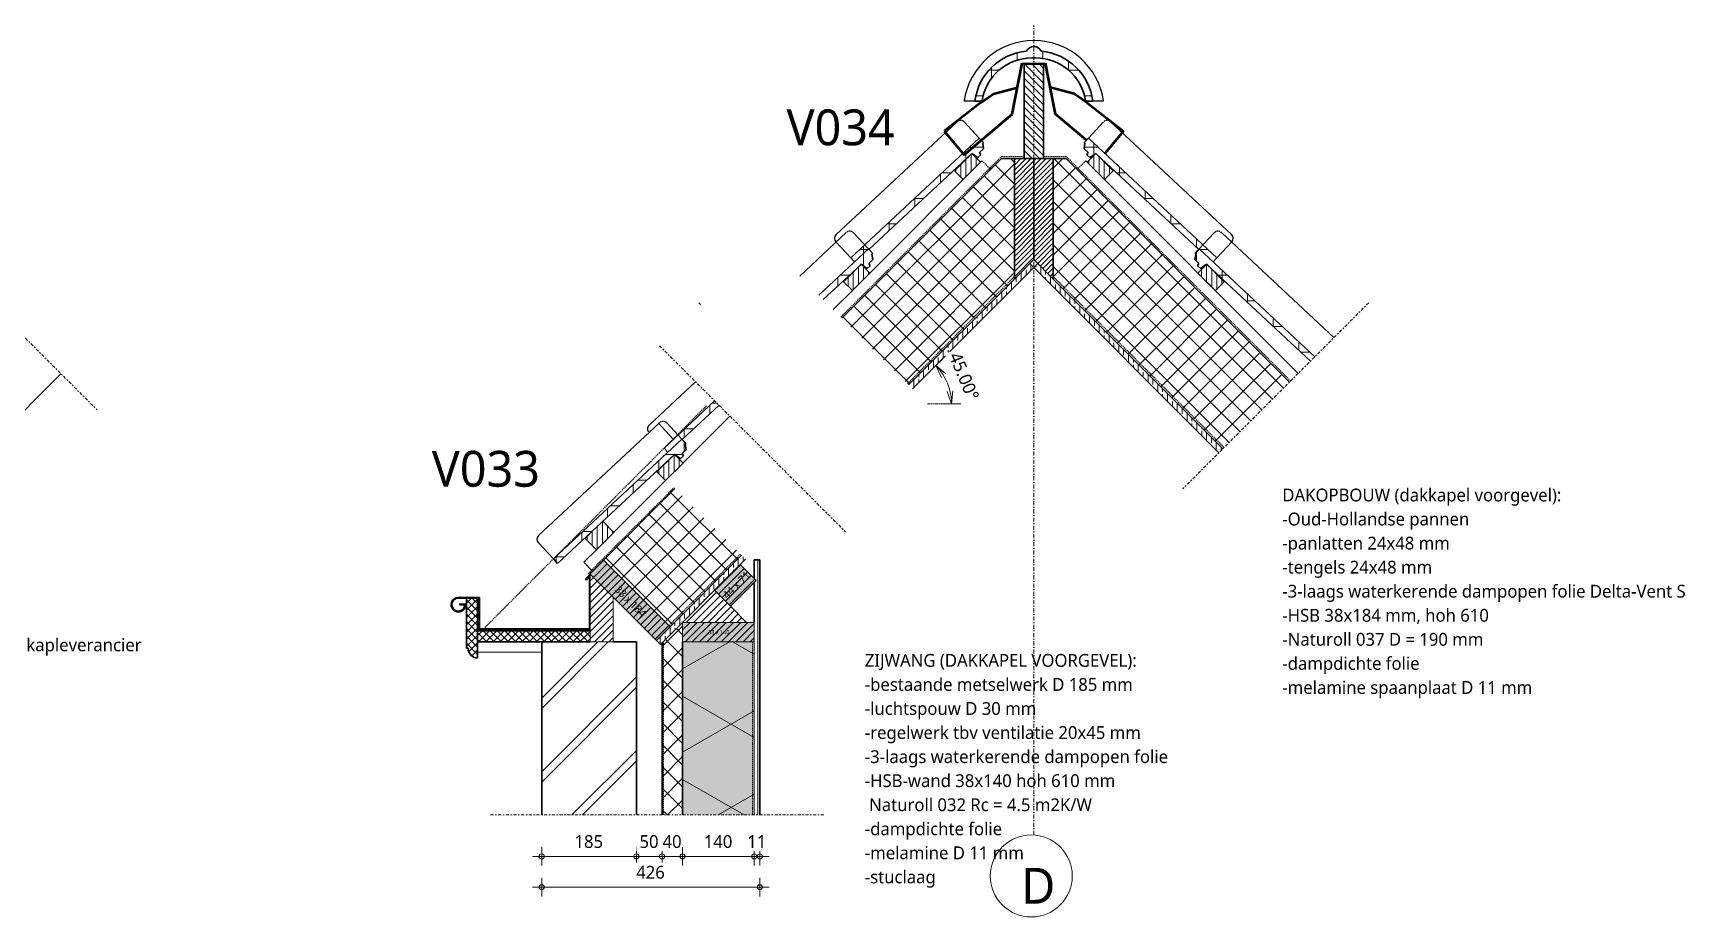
# Model space of a CAD drawing. Header units: millimetres. Extents: x 1789 to 13769, y 2055 to 27197.
# Drawn here: x 4128 to 7354, y 11447 to 13173 of the extents above; entities that cross this region are included whole.
import ezdxf

# ---------------------------------------------------------------- set-up
doc = ezdxf.new("R2010")
doc.units = ezdxf.units.MM
for name, pattern in [('MV_center', [15, 6, -3, 3, -3]), ('MV_hidden', [3.75, 2.5, -1.25]), ('MV_stramien', [16, 8, -4, 0, -4])]:
    doc.linetypes.add(name, pattern=pattern)
for name, color, linetype, lineweight in [('A-ANNO-DIMS', 211, 'Continuous', 13), ('A-ANNO-DIMS-10', 211, 'Continuous', 13), ('A-ANNO-NOTE', 131, 'Continuous', 18), ('A-DETL', 90, 'Continuous', 13), ('A-DETL-GENF', 92, 'Continuous', 18), ('A-DETL-MEDM', 33, 'Continuous', 18), ('G-ANNO-TEXT', 231, 'Continuous', 13)]:
    doc.layers.add(name, color=color, linetype=linetype, lineweight=lineweight)
doc.styles.add('Segoe UI', font='segoeui.ttf', dxfattribs={"height": 8})
doc.styles.add('Segoe UI_1', font='segoeui.ttf', dxfattribs={"height": 15})
doc.styles.add('Segoe UI_2', font='segoeui.ttf', dxfattribs={"height": 25})
doc.styles.add('Segoe UI_3', font='segoeui.ttf', dxfattribs={"height": 70})
doc.styles.add('Segoe UI_B', font='segoeui.ttf', dxfattribs={"height": 25})
doc.dimstyles.new('2_5_mm', dxfattribs={"dimscale": 304.8, "dimtxt": 26.184099, "dimasz": 0.082021, "dimexe": 0.059055, "dimexo": 0.0625, "dimgap": 0.049213, "dimtad": 1, "dimdec": 0, "dimzin": 0, "dimdsep": 46, "dimtxsty": 'Segoe UI_2', "dimblk1": 'OPEN30', "dimblk2": 'OPEN30', "dimsah": 1, "dimcen": 0.09, "dimazin": 0, "dimtfac": 1, "dimtdec": 4, "dimtix": 1, "dimtmove": 0, "dimatfit": 3, "dimfxl": 0.059055, "dimfxlon": 1, "dimtvp": 1, "dimtfill": 1, "dimtolj": 1, "dimtzin": 0, "dimarcsym": 2})
doc.dimstyles.new('2_5_mm_4', dxfattribs={"dimscale": 304.8, "dimtxt": 26.184099, "dimasz": 0.032808, "dimexe": 0.059055, "dimexo": 0.0625, "dimgap": 0.029528, "dimtad": 1, "dimdec": 0, "dimzin": 0, "dimdsep": 46, "dimtxsty": 'Segoe UI_2', "dimblk1": 'DOTBLANK', "dimblk2": 'DOTBLANK', "dimsah": 1, "dimcen": 0.09, "dimdle": 0.059055, "dimazin": 0, "dimtfac": 1, "dimtdec": 4, "dimtix": 1, "dimtmove": 0, "dimatfit": 3, "dimfxl": 0.059055, "dimfxlon": 1, "dimtvp": 1, "dimtfill": 1, "dimtolj": 1, "dimtzin": 0, "dimarcsym": 2})
pattern_1 = [(45, (0, 0), (-21.213203, 21.213203), []), (135, (0, 0), (-21.213203, -21.213203), [])]
pattern_2 = [(0, (0, 0), (0, 50), []), (90, (0, 0), (-50, 3e-15), [])]
pattern_3 = [(90, (0, 0), (-10, 6e-16), [])]
pattern_4 = [(90, (0, 0), (-19.05, 1e-15), []), (90, (9.525, 0), (-19.05, 1e-15), [9.525, -4.762])]
pattern_5 = [(45, (0, 0), (-4.9497475, 4.9497475), [])]
pattern_6 = [(45, (0, 0), (-7.071068, 7.071068), []), (135, (0, 0), (-7.071068, -7.071068), [])]
pattern_7 = [(45, (0, 0), (-7.071068, 7.071068), [])]

# ---------------------------------------------------------------- blocks, each defined once
blk = doc.blocks.new('NLRS_00_DI_maskeer - Type 1-4234667-Details Restauratie 1-10')
at = {"layer": 'A-DETL-GENF', "linetype": 'MV_center'}
blk.add_line((409.1, 0), (413.8, 0), dxfattribs=at)
blk = doc.blocks.new('NLRS_00_DI_maskeer - Type 1-4234686-Details Restauratie 1-10')
at = {"layer": 'A-DETL-GENF', "linetype": 'MV_center'}
blk.add_line((713.2, 0), (-100, 0), dxfattribs=at)
blk = doc.blocks.new('NLRS_00_DI_maskeer - Type 1-4234705-Details Restauratie 1-10')
at = {"layer": 'A-DETL-GENF', "linetype": 'MV_center'}
blk.add_line((413.8, 0), (-100, 0), dxfattribs=at)
blk = doc.blocks.new('00 hout_rechthoekig_sls - SLS 38x184-3186693-Details Restauratie 1-10')
at = {"layer": 'A-DETL-GENF', "lineweight": 13}
blk.add_hatch(color=256, dxfattribs=at).paths.add_polyline_path([(184, -38), (184, 0), (0, 0), (0, -38), (89.6, -38)])
at = {"layer": 'A-DETL-MEDM', "lineweight": 13}
h = blk.add_hatch(dxfattribs=at)
h.set_pattern_fill('FP_101', color=256, style=0, pattern_type=2)
h.set_pattern_definition([(90, (4880.218, -12293.919), (-10, 6e-16), [])])
h.paths.add_polyline_path([(184, -38), (184, 0), (0, 0), (0, -38), (89.6, -38)])
at = {"layer": 'A-DETL-MEDM'}
for p, q in [((0, 0), (184, 0)), ((0, -38), (0, 0)), ((184, 0), (184, -38)), ((184, 0), (184, -38)), ((184, 0), (184, -38)), ((1, -38), (0, -38)), ((1, -38), (0, -38)), ((64.6, -38), (1, -38)), ((64.6, -38), (1, -38)), ((184, -38), (64.6, -38)), ((184, -38), (64.6, -38))]:
    blk.add_line(p, q, dxfattribs=at)
blk = doc.blocks.new('42 isolatie - Type 1-3773791-Details Restauratie 1-10')
at = {"layer": 'A-DETL-GENF'}
blk.add_hatch(color=256, dxfattribs=at).paths.add_polyline_path([(45.3, 0.8), (383.3, 0.8), (383.3, 140.8), (45.3, 140.8)])
at = {"layer": 'A-DETL-GENF', "lineweight": 13}
h = blk.add_hatch(dxfattribs=at)
h.set_pattern_fill('FP_85', color=256, style=0, pattern_type=2)
h.set_pattern_definition([(60, (-857.8, 704), (-121.936, 70.4), []), (120, (-857.8, 704), (-121.936, -70.4), [])])
h.paths.add_polyline_path([(45.3, 0.8), (383.3, 0.8), (383.3, 140.8), (45.3, 140.8)])
at = {"layer": 'A-DETL-GENF'}
for p, q in [((383.3, 140.8), (45.3, 140.8)), ((383.3, 140.8), (45.3, 140.8)), ((45.3, 0.8), (383.3, 0.8)), ((45.3, 0.8), (383.3, 0.8))]:
    blk.add_line(p, q, dxfattribs=at)
blk = doc.blocks.new('NLRS_00_DI_maskeer - Type 1-4234706-Details Restauratie 1-10')
at = {"layer": 'A-DETL-GENF', "linetype": 'MV_center'}
blk.add_line((551, 0), (-100, 0), dxfattribs=at)
blk = doc.blocks.new('00 hout_rechthoekig_sls - Vuren 44x71-V56-Details Restauratie 1-10')
at = {"layer": 'A-DETL-GENF', "lineweight": 13}
blk.add_hatch(color=256, dxfattribs=at).paths.add_polyline_path([(0, -44), (71, -44), (71, 0), (0, 0)])
at = {"layer": 'A-DETL-MEDM', "lineweight": 13}
h = blk.add_hatch(dxfattribs=at)
h.set_pattern_fill('FP_102', color=256, style=0, pattern_type=2)
h.set_pattern_definition([(0, (-12405.548, -4685.218), (0, 10), [])])
h.paths.add_polyline_path([(0, -44), (71, -44), (71, 0), (0, 0)])
at = {"layer": 'A-DETL-MEDM'}
for p, q in [((0, 0), (71, 0)), ((0, -44), (0, 0)), ((71, 0), (71, -44)), ((71, 0), (71, -44)), ((71, 0), (71, -44)), ((71, -44), (0, -44)), ((71, -44), (0, -44))]:
    blk.add_line(p, q, dxfattribs=at)
blk = doc.blocks.new('00 hout_rechthoekig_sls - SLS 38x140-V57-Details Restauratie 1-10')
at = {"layer": 'A-DETL-GENF', "lineweight": 13}
blk.add_hatch(color=256, dxfattribs=at).paths.add_polyline_path([(140, -38), (140, 0), (0, 0), (0, -38)])
at = {"layer": 'A-DETL-MEDM', "lineweight": 13}
h = blk.add_hatch(dxfattribs=at)
h.set_pattern_fill('FP_103', color=256, style=0, pattern_type=2)
h.set_pattern_definition([(45, (-5396.52, -12022.419), (-7.071068, 7.071068), [])])
h.paths.add_polyline_path([(140, -38), (140, 0), (0, 0), (0, -38)])
at = {"layer": 'A-DETL-MEDM'}
for p, q in [((0, 0), (140, 0)), ((0, -38), (0, 0)), ((140, 0), (140, -38)), ((140, 0), (140, -38)), ((140, 0), (140, -38)), ((140, -38), (0, -38)), ((140, -38), (0, -38))]:
    blk.add_line(p, q, dxfattribs=at)
blk = doc.blocks.new('DIMBLOCK322-Details Restauratie 1-10')
at = {"layer": 'A-ANNO-DIMS-10'}
for p, q in [((5891.2, 12523.6), (5878.5, 12510.9)), ((5891.2, 12523.6), (5904, 12536.3)), ((5891.2, 12523.6), (5911, 12507.3)), ((5891.2, 12523.6), (5902.3, 12500.5)), ((5922.1, 12449), (5913.6, 12473.2)), ((5922.1, 12449), (5924.6, 12474.5)), ((5922.1, 12449), (5904.1, 12449)), ((5922.1, 12449), (5922.1, 12449)), ((5922.1, 12449), (5940.1, 12449))]:
    blk.add_line(p, q, dxfattribs=at)
blk.add_arc((5816.6, 12449), 105.5, 0, 45, dxfattribs=at)
blk.add_arc((5816.6, 12449), 105.5, 0, 45, dxfattribs=at)
at = {"layer": 'A-ANNO-DIMS-10', "color": 0, "insert": (5939.5, 12552.5), "char_height": 25, "width": 116.543, "attachment_point": 1, "rotation": 292.5, "line_spacing_factor": 1.142579, "style": 'Segoe UI_2', "bg_fill": 3, "box_fill_scale": 1.25, "bg_fill_color": 9, "bg_fill_true_color": 13158600, "bg_fill_transparency": 0}
blk.add_mtext('45.00°', dxfattribs=at)
blk = doc.blocks.new('_Open30')
at = {"color": 0, "linetype": 'ByBlock', "lineweight": -2}
for p, q in [((-1, 0.27), (0, 0)), ((0, 0), (-1, -0.27)), ((0, 0), (-1, 0))]:
    blk.add_line(p, q, dxfattribs=at)
blk = doc.blocks.new('DIMBLOCK323-Details Restauratie 1-10')
at = {"layer": 'A-ANNO-DIMS-10'}
for p, q in [((5121.5, 11565.5), (5121.5, 11583.5)), ((5306.5, 11565.5), (5306.5, 11583.5)), ((5103.5, 11565.5), (5306.5, 11565.5)), ((5121.5, 11565.5), (5121.5, 11547.5)), ((5306.5, 11565.5), (5306.5, 11547.5))]:
    blk.add_line(p, q, dxfattribs=at)
for centre in [(5121.5, 11565.5), (5306.5, 11565.5)]:
    blk.add_circle(centre, 5, dxfattribs=at)
at = {"layer": 'A-ANNO-DIMS-10', "color": 0, "insert": (5185.5, 11607.1), "char_height": 25, "width": 68.555, "attachment_point": 1, "line_spacing_factor": 1.142579, "style": 'Segoe UI_2', "bg_fill": 3, "box_fill_scale": 1.25, "bg_fill_color": 9, "bg_fill_true_color": 13158600, "bg_fill_transparency": 0}
blk.add_mtext('185', dxfattribs=at)
blk = doc.blocks.new('_DotBlank')
at = {"color": 0, "linetype": 'ByBlock', "lineweight": -2}
blk.add_line((-0.5, 0), (-1, 0), dxfattribs=at)
blk.add_circle((0, 0), 0.5, dxfattribs=at)
blk = doc.blocks.new('DIMBLOCK324-Details Restauratie 1-10')
at = {"layer": 'A-ANNO-DIMS-10'}
for p, q in [((5306.5, 11565.5), (5306.5, 11583.5)), ((5356.5, 11565.5), (5356.5, 11583.5)), ((5306.5, 11565.5), (5356.5, 11565.5)), ((5306.5, 11565.5), (5306.5, 11547.5)), ((5356.5, 11565.5), (5356.5, 11547.5))]:
    blk.add_line(p, q, dxfattribs=at)
for centre in [(5306.5, 11565.5), (5356.5, 11565.5)]:
    blk.add_circle(centre, 5, dxfattribs=at)
at = {"layer": 'A-ANNO-DIMS-10', "color": 0, "insert": (5312.5, 11607.1), "char_height": 25, "width": 45.703, "attachment_point": 1, "line_spacing_factor": 1.142579, "style": 'Segoe UI_2', "bg_fill": 3, "box_fill_scale": 1.25, "bg_fill_color": 9, "bg_fill_true_color": 13158600, "bg_fill_transparency": 0}
blk.add_mtext('50', dxfattribs=at)
blk = doc.blocks.new('DIMBLOCK325-Details Restauratie 1-10')
at = {"layer": 'A-ANNO-DIMS-10'}
for p, q in [((5356.5, 11565.5), (5356.5, 11583.5)), ((5396.5, 11565.5), (5396.5, 11583.5)), ((5356.5, 11565.5), (5396.5, 11565.5)), ((5356.5, 11565.5), (5356.5, 11547.5)), ((5396.5, 11565.5), (5396.5, 11547.5))]:
    blk.add_line(p, q, dxfattribs=at)
for centre in [(5356.5, 11565.5), (5396.5, 11565.5)]:
    blk.add_circle(centre, 5, dxfattribs=at)
at = {"layer": 'A-ANNO-DIMS-10', "color": 0, "insert": (5357.5, 11607.1), "char_height": 25, "width": 45.703, "attachment_point": 1, "line_spacing_factor": 1.142579, "style": 'Segoe UI_2', "bg_fill": 3, "box_fill_scale": 1.25, "bg_fill_color": 9, "bg_fill_true_color": 13158600, "bg_fill_transparency": 0}
blk.add_mtext('40', dxfattribs=at)
blk = doc.blocks.new('DIMBLOCK326-Details Restauratie 1-10')
at = {"layer": 'A-ANNO-DIMS-10'}
for p, q in [((5396.5, 11565.5), (5396.5, 11583.5)), ((5536.5, 11565.5), (5536.5, 11583.5)), ((5396.5, 11565.5), (5536.5, 11565.5)), ((5396.5, 11565.5), (5396.5, 11547.5)), ((5536.5, 11565.5), (5536.5, 11547.5))]:
    blk.add_line(p, q, dxfattribs=at)
for centre in [(5396.5, 11565.5), (5536.5, 11565.5)]:
    blk.add_circle(centre, 5, dxfattribs=at)
at = {"layer": 'A-ANNO-DIMS-10', "color": 0, "insert": (5438, 11607.1), "char_height": 25, "width": 68.555, "attachment_point": 1, "line_spacing_factor": 1.142579, "style": 'Segoe UI_2', "bg_fill": 3, "box_fill_scale": 1.25, "bg_fill_color": 9, "bg_fill_true_color": 13158600, "bg_fill_transparency": 0}
blk.add_mtext('140', dxfattribs=at)
blk = doc.blocks.new('DIMBLOCK327-Details Restauratie 1-10')
at = {"layer": 'A-ANNO-DIMS-10'}
for p, q in [((5536.5, 11565.5), (5536.5, 11583.5)), ((5547.5, 11565.5), (5547.5, 11583.5)), ((5536.5, 11565.5), (5565.5, 11565.5)), ((5536.5, 11565.5), (5536.5, 11547.5)), ((5547.5, 11565.5), (5547.5, 11547.5))]:
    blk.add_line(p, q, dxfattribs=at)
for centre in [(5536.5, 11565.5), (5547.5, 11565.5)]:
    blk.add_circle(centre, 5, dxfattribs=at)
at = {"layer": 'A-ANNO-DIMS-10', "color": 0, "insert": (5523, 11607.1), "char_height": 25, "width": 45.703, "attachment_point": 1, "line_spacing_factor": 1.142579, "style": 'Segoe UI_2', "bg_fill": 3, "box_fill_scale": 1.25, "bg_fill_color": 9, "bg_fill_true_color": 13158600, "bg_fill_transparency": 0}
blk.add_mtext('11', dxfattribs=at)
blk = doc.blocks.new('DIMBLOCK328-Details Restauratie 1-10')
at = {"layer": 'A-ANNO-DIMS-10'}
for p, q in [((5121.5, 11505.5), (5121.5, 11523.5)), ((5547.5, 11505.5), (5547.5, 11523.5)), ((5103.5, 11505.5), (5565.5, 11505.5)), ((5121.5, 11505.5), (5121.5, 11487.5)), ((5547.5, 11505.5), (5547.5, 11487.5))]:
    blk.add_line(p, q, dxfattribs=at)
for centre in [(5121.5, 11505.5), (5547.5, 11505.5)]:
    blk.add_circle(centre, 5, dxfattribs=at)
at = {"layer": 'A-ANNO-DIMS-10', "color": 0, "insert": (5306, 11547.1), "char_height": 25, "width": 68.555, "attachment_point": 1, "line_spacing_factor": 1.142579, "style": 'Segoe UI_2', "bg_fill": 3, "box_fill_scale": 1.25, "bg_fill_color": 9, "bg_fill_true_color": 13158600, "bg_fill_transparency": 0}
blk.add_mtext('426', dxfattribs=at)

msp = doc.modelspace()

# ---------------------------------------------------------------- hatches: boundary and pattern name
at = {"layer": 'A-DETL-GENF', "lineweight": 13}
h = msp.add_hatch(dxfattribs=at)
h.set_pattern_fill('FP_6', color=253, style=0, pattern_type=2)
h.set_pattern_definition(pattern_2)
h.paths.add_polyline_path([(5967.6, 13039.6), (5981.6, 13039.6), (5984, 13051.2), (5987.6, 13062.2), (5992.6, 13072.8), (5998.8, 13082.7), (6006.2, 13091.9), (6014.6, 13100.1), (6023.9, 13107.2), (6034, 13113.2), (6044.7, 13117.9), (6055.9, 13121.4), (6067.4, 13123.4), (6079.1, 13124.1), (6086.1, 13124.1), (6097.8, 13123.4), (6109.3, 13121.3), (6120.5, 13117.9), (6131.2, 13113.2), (6141.3, 13107.2), (6150.6, 13100.1), (6159, 13091.9), (6166.3, 13082.7), (6172.5, 13072.8), (6177.5, 13062.2), (6181.2, 13051.2), (6183.6, 13039.6), (6197.6, 13039.6), (6195.3, 13052.1), (6191.7, 13064.1), (6186.7, 13075.7), (6180.4, 13086.7), (6173, 13096.9), (6164.4, 13106.2), (6154.9, 13114.5), (6144.5, 13121.6), (6133.3, 13127.6), (6121.6, 13132.2), (6109.5, 13135.5), (6096.9, 13137.5), (6094.7, 13140.7), (6091.8, 13143.3), (6088.3, 13145.2), (6084.5, 13146.1), (6080.6, 13146.1), (6076.8, 13145.1), (6073.4, 13143.3), (6070.4, 13140.7), (6068.2, 13137.4), (6055.7, 13135.5), (6043.6, 13132.2), (6031.9, 13127.5), (6020.7, 13121.6), (6010.3, 13114.4), (6000.8, 13106.1), (5992.3, 13096.8), (5984.8, 13086.6), (5978.6, 13075.7), (5973.6, 13064.1), (5969.9, 13052.1)])
h = msp.add_hatch(dxfattribs=at)
h.set_pattern_fill('FP_2', color=250, style=0, pattern_type=2)
h.set_pattern_definition([(135, (0, 0), (-7.071068, -7.071068), [])])
h.paths.add_polyline_path([(6101.6, 12927.7), (6101.6, 13111.7), (6063.6, 13111.7), (6063.6, 12927.7)])
h = msp.add_hatch(dxfattribs=at)
h.set_pattern_fill('FP_6', color=253, style=0, pattern_type=2)
h.set_pattern_definition(pattern_2)
h.paths.add_polyline_path([(5732.5, 12725.9), (5759.7, 12751.2), (5760.6, 12750.3), (5961.7, 12937.7), (5973.3, 12929.5), (5979.2, 12935), (5976.5, 12939.3), (5984.5, 12946.8), (5982.8, 12957.5), (5984.3, 12958.9), (5976.1, 12967.7), (5725.2, 12733.7)])
h = msp.add_hatch(dxfattribs=at)
h.set_pattern_fill('FP_11', color=253, style=0, pattern_type=2)
h.set_pattern_definition(pattern_3)
h.paths.add_polyline_path([(5944.5, 12886.8), (5978.4, 12920.7), (5961.5, 12937.7), (5927.5, 12903.7)])
h = msp.add_hatch(dxfattribs=at)
h.set_pattern_fill('FP_6', color=253, style=0, pattern_type=2)
h.set_pattern_definition(pattern_2)
h.paths.add_polyline_path([(6432.6, 12725.9), (6440, 12733.7), (6189.1, 12967.7), (6180.9, 12958.9), (6182.4, 12957.5), (6180.6, 12946.8), (6188.7, 12939.3), (6186, 12935), (6191.9, 12929.5), (6203.7, 12937.7), (6404.6, 12750.3), (6405.4, 12751.2), (6419.9, 12737.7)])
h = msp.add_hatch(dxfattribs=at)
h.set_pattern_fill('FP_11', color=253, style=0, pattern_type=2)
h.set_pattern_definition(pattern_3)
h.paths.add_polyline_path([(6220.7, 12886.8), (6237.7, 12903.7), (6203.7, 12937.7), (6186.7, 12920.7)])
h = msp.add_hatch(dxfattribs=at)
h.set_pattern_fill('FP_4', color=251, style=0, pattern_type=2)
h.set_pattern_definition(pattern_1)
h.paths.add_polyline_path([(5837.9, 12485.8), (6044.6, 12692.5), (6044.6, 12927.7), (6019.5, 12927.7), (5707.8, 12615.9), (5791.9, 12531.8)])
h = msp.add_hatch(dxfattribs=at)
h.set_pattern_fill('FP_5', color=250, style=0, pattern_type=2)
h.set_pattern_definition(pattern_5)
h.paths.add_polyline_path([(6044.6, 12692.5), (6082.6, 12730.5), (6082.6, 12927.7), (6044.6, 12927.7)])
h = msp.add_hatch(dxfattribs=at)
h.set_pattern_fill('FP_5', color=250, style=0, pattern_type=2)
h.set_pattern_definition(pattern_5)
h.paths.add_polyline_path([(6120.6, 12692.5), (6120.6, 12927.7), (6082.6, 12927.7), (6082.6, 12730.5), (6105.3, 12707.8)])
h = msp.add_hatch(dxfattribs=at)
h.set_pattern_fill('FP_4', color=251, style=0, pattern_type=2)
h.set_pattern_definition(pattern_1)
h.paths.add_polyline_path([(6451.8, 12361.3), (6581.9, 12491.5), (6145.6, 12927.7), (6120.6, 12927.7), (6120.6, 12692.5), (6419.9, 12393.2)])
h = msp.add_hatch(dxfattribs=at)
h.set_pattern_fill('FP_6', color=253, style=0, pattern_type=2)
h.set_pattern_definition(pattern_2)
h.paths.add_polyline_path([(5671.3, 12652.4), (5745.3, 12721.3), (5757, 12713.1), (5762.8, 12718.6), (5760.2, 12722.9), (5768.2, 12730.4), (5766.5, 12741.1), (5767.9, 12742.5), (5759.7, 12751.2), (5662.8, 12660.9), (5668.6, 12655.1)])
h = msp.add_hatch(dxfattribs=at)
h.set_pattern_fill('FP_6', color=253, style=0, pattern_type=2)
h.set_pattern_definition(pattern_2)
h.paths.add_polyline_path([(6622.7, 12532.2), (6631.2, 12540.7), (6405.4, 12751.2), (6397.3, 12742.5), (6398.7, 12741.1), (6397, 12730.4), (6405, 12722.9), (6402.3, 12718.6), (6408.2, 12713.1), (6420, 12721.3), (6500.5, 12646.2)])
h = msp.add_hatch(dxfattribs=at)
h.set_pattern_fill('FP_11', color=253, style=0, pattern_type=2)
h.set_pattern_definition(pattern_3)
h.paths.add_polyline_path([(5728.2, 12670.3), (5762.1, 12704.3), (5745.1, 12721.3), (5711.2, 12687.3)])
h = msp.add_hatch(dxfattribs=at)
h.set_pattern_fill('FP_3', color=250, style=0, pattern_type=2)
h.set_pattern_definition(pattern_4)
h.paths.add_polyline_path([(5845.6, 12478), (6082.6, 12715), (6074.8, 12722.8), (5837.9, 12485.8)])
h = msp.add_hatch(dxfattribs=at)
h.set_pattern_fill('FP_3', color=250, style=0, pattern_type=2)
h.set_pattern_definition(pattern_4)
h.paths.add_polyline_path([(6444, 12353.6), (6451.8, 12361.3), (6090.4, 12722.8), (6082.6, 12715), (6419.9, 12377.6)])
h = msp.add_hatch(dxfattribs=at)
h.set_pattern_fill('FP_11', color=253, style=0, pattern_type=2)
h.set_pattern_definition(pattern_3)
h.paths.add_polyline_path([(6437, 12670.3), (6454, 12687.3), (6420.1, 12721.3), (6403.1, 12704.3)])
h = msp.add_hatch(dxfattribs=at)
h.set_pattern_fill('FP_6', color=253, style=0, pattern_type=2)
h.set_pattern_definition(pattern_2)
h.paths.add_polyline_path([(5368, 12354.9), (5395.2, 12380.2), (5396, 12379.3), (5467.8, 12446.2), (5459.3, 12454.7), (5360.7, 12362.7)])
h = msp.add_hatch(dxfattribs=at)
h.set_pattern_fill('FP_6', color=253, style=0, pattern_type=2)
h.set_pattern_definition(pattern_2)
h.paths.add_polyline_path([(5152.5, 12137.5), (5380.8, 12350.2), (5392.4, 12342.1), (5398.3, 12347.6), (5395.6, 12351.9), (5403.7, 12359.4), (5401.9, 12370.1), (5403.4, 12371.4), (5395.2, 12380.2), (5144.3, 12146.3)])
h = msp.add_hatch(dxfattribs=at)
h.set_pattern_fill('FP_11', color=253, style=0, pattern_type=2)
h.set_pattern_definition(pattern_3)
h.paths.add_polyline_path([(5363.6, 12299.3), (5397.5, 12333.3), (5380.6, 12350.2), (5346.6, 12316.3), (5351.5, 12311.4)])
h = msp.add_hatch(dxfattribs=at)
h.set_pattern_fill('FP_4', color=251, style=0, pattern_type=2)
h.set_pattern_definition(pattern_1)
h.paths.add_polyline_path([(5372.4, 12013.8), (5511.8, 12153.3), (5381.7, 12283.4), (5242.3, 12143.9), (5308.2, 12078)])
h = msp.add_hatch(dxfattribs=at)
h.set_pattern_fill('FP_11', color=253, style=0, pattern_type=2)
h.set_pattern_definition(pattern_3)
h.paths.add_polyline_path([(5228.7, 12163.8), (5262.6, 12197.8), (5240.7, 12219.7), (5224.6, 12204.7), (5206.2, 12186.3)])
h = msp.add_hatch(dxfattribs=at)
h.set_pattern_fill('FP_3', color=250, style=0, pattern_type=2)
h.set_pattern_definition(pattern_4)
h.paths.add_polyline_path([(5353.3, 11979.2), (5519.6, 12145.5), (5511.8, 12153.3), (5345.5, 11987)])
h = msp.add_hatch(dxfattribs=at)
h.set_pattern_fill('FP_3', color=250, style=0, pattern_type=2)
h.set_pattern_definition(pattern_4)
h.paths.add_polyline_path([(5547.5, 11646.4), (5547.5, 12144.4), (5536.5, 12144.4), (5536.5, 12108), (5540.4, 12104.1), (5536.5, 12100.2), (5536.5, 11646.4)])
at = {"layer": 'A-DETL-GENF'}
msp.add_hatch(color=7, dxfattribs=at).paths.add_polyline_path([(4998.3, 12008.3), (5216.1, 12008.3), (5216.1, 12116.4), (5206.9, 12106), (5208.1, 12105), (5214.6, 12112.4), (5214.6, 12009.8), (4999.8, 12009.8), (4999.8, 12071), (4958.4, 12071), (4954.9, 12070.5), (4951.7, 12069), (4948.9, 12066.9), (4946.7, 12064), (4945.3, 12060.8), (4944.8, 12057.3), (4945.1, 12053.7), (4946.3, 12050.4), (4948.4, 12047.5), (4951, 12045.1), (4954.2, 12043.5), (4957.7, 12042.8), (4961.2, 12042.9), (4964.6, 12043.9), (4967.6, 12045.7), (4970.1, 12048.2), (4971.9, 12051.2), (4972.9, 12054.6), (4973, 12058.1), (4962, 12058.4), (4962, 12056.9), (4971.6, 12056.6), (4971.2, 12053.8), (4970.2, 12051.1), (4968.6, 12048.7), (4966.5, 12046.7), (4964, 12045.3), (4961, 12044.4), (4957.8, 12044.3), (4954.7, 12044.9), (4951.9, 12046.4), (4949.5, 12048.5), (4947.7, 12051.1), (4946.6, 12054.1), (4946.3, 12057.2), (4946.7, 12060.3), (4948, 12063.3), (4949.9, 12065.8), (4952.4, 12067.7), (4955.3, 12069), (4958.5, 12069.5), (4998.3, 12069.5)])
at = {"layer": 'A-DETL-GENF', "lineweight": 13}
h = msp.add_hatch(dxfattribs=at)
h.set_pattern_fill('FP_10', color=250, style=0, pattern_type=2)
h.set_pattern_definition(pattern_7)
h.paths.add_polyline_path([(5216.1, 11984.4), (5261.1, 11984.4), (5261.1, 12071.4), (5216.1, 12116.4), (5216.1, 12098.8)])
h = msp.add_hatch(dxfattribs=at)
h.set_pattern_fill('FP_21', color=250, style=0, pattern_type=2)
h.set_pattern_definition(pattern_6)
h.paths.add_polyline_path([(4996.5, 11953.2), (4996.5, 12069.5), (4974.9, 12069.5), (4974.9, 11971.8), (4977.9, 11971.8), (4978.5, 11967), (4980.4, 11962.5), (4983.3, 11958.6), (4987.2, 11955.7), (4991.7, 11953.8)])
h = msp.add_hatch(dxfattribs=at)
h.set_pattern_fill('FP_10', color=250, style=0, pattern_type=2)
h.set_pattern_definition(pattern_7)
h.paths.add_polyline_path([(5459.1, 12022.4), (5521.7, 12022.4), (5459.1, 12085), (5396.5, 12022.4)])
h = msp.add_hatch(dxfattribs=at)
h.set_pattern_fill('FP_21', color=250, style=0, pattern_type=2)
h.set_pattern_definition(pattern_6)
h.paths.add_polyline_path([(5215.4, 11984.4), (5216.1, 11984.4), (5216.1, 12006), (4996.5, 12006), (4996.5, 11984.4), (5072.1, 11984.4)])
h = msp.add_hatch(dxfattribs=at)
h.set_pattern_fill('FP_4', color=251, style=0, pattern_type=2)
h.set_pattern_definition(pattern_1)
h.paths.add_polyline_path([(5396.5, 11646.4), (5396.5, 12022.4), (5356.5, 11982.4), (5356.5, 11646.4), (5372.4, 11646.4)])
h = msp.add_hatch(dxfattribs=at)
h.set_pattern_fill('FP_25', color=57, style=0, pattern_type=2)
h.set_pattern_definition([(45, (0, 0), (-71.84205, 71.84205), []), (45, (20.32, 0), (-71.84205, 71.84205), [])])
h.paths.add_polyline_path([(5278.7, 11646.4), (5306.5, 11646.4), (5306.5, 11984.4), (5121.5, 11984.4), (5121.5, 11646.4)])

# ---------------------------------------------------------------- linework, layer by layer
at = {"layer": 'A-DETL', "linetype": 'MV_stramien', "lineweight": 18}
msp.add_line((6082.6, 11607.2), (6082.6, 13227.2), dxfattribs=at)
at = {"layer": 'A-DETL', "lineweight": 50}
for p, q in [((6040.5, 13014.3), (6059.9, 13114.2)), ((6124.7, 13014.3), (6105.3, 13114.2)), ((6003.5, 13053.9), (6050.6, 13066.5)), ((6161.6, 13053.9), (6114.5, 13066.5)), ((5978.3, 13036.5), (5907.6, 12981.2)), ((5978.3, 13036.5), (6003.5, 13053.9)), ((6186.8, 13036.5), (6161.6, 13053.9)), ((6186.8, 13036.5), (6257.6, 12981.2)), ((5946.2, 12935.2), (6040.5, 13014.3)), ((6185.2, 12963.5), (6124.7, 13014.3)), ((5907.6, 12981.2), (5946.2, 12935.2)), ((6257.6, 12981.2), (6221.2, 12937.8))]:
    msp.add_line(p, q, dxfattribs=at)
at = {"layer": 'A-DETL', "lineweight": 25}
for p, q in [((6059.9, 13114.2), (6104.9, 13114.2)), ((5967.6, 13039.6), (5946.4, 13039.6)), ((6218.8, 13039.6), (6197.6, 13039.6)), ((5696.4, 12779.3), (5932.6, 12999.6)), ((5946.7, 12999.1), (5976.1, 12967.7)), ((6218.4, 12999.1), (6189.1, 12967.7)), ((6468.8, 12779.3), (6232.6, 12999.6)), ((5625.3, 12698.4), (5716.3, 12783.2)), ((5730.4, 12782.7), (5759.7, 12751.3)), ((6434.8, 12782.7), (6405.5, 12751.3)), ((6668.7, 12578.2), (6448.9, 12783.2)), ((5725.2, 12733.7), (5695.9, 12765.2)), ((6440, 12733.7), (6469.3, 12765.2)), ((3307.9, 11632.8), (4182.8, 12507.7)), ((5331.8, 12408.3), (5421.8, 12492.2)), ((5115.5, 12191.9), (5351.7, 12412.1)), ((5378.4, 12380.3), (5349, 12411.8)), ((5365.9, 12411.7), (5395.2, 12380.2)), ((5144.3, 12146.3), (5115, 12177.7))]:
    msp.add_line(p, q, dxfattribs=at)
at = {"layer": 'A-DETL', "lineweight": 35}
for p, q in [((6101.6, 13111.7), (6063.6, 13111.7)), ((6063.6, 13111.7), (6063.6, 12927.7)), ((6079.1, 13124.1), (6086.1, 13124.1)), ((6101.6, 12927.7), (6101.6, 13111.7)), ((5967.6, 13039.6), (5981.6, 13039.6)), ((6183.6, 13039.6), (6197.6, 13039.6)), ((5976.1, 12967.7), (5725.2, 12733.7)), ((5760.6, 12750.3), (5961.5, 12937.6)), ((5961.5, 12937.7), (5927.5, 12903.7)), ((5978.4, 12920.7), (5961.5, 12937.7)), ((5961.6, 12937.7), (5973.3, 12929.5)), ((5984.3, 12958.9), (5976.1, 12967.7)), ((5976.5, 12939.3), (5984.5, 12946.8)), ((5979.2, 12935), (5976.5, 12939.3)), ((5982.8, 12957.5), (5984.3, 12958.9)), ((5984.5, 12946.8), (5982.8, 12957.5)), ((6182.4, 12957.5), (6180.6, 12946.8)), ((6180.6, 12946.8), (6188.7, 12939.3)), ((6189.1, 12967.7), (6180.9, 12958.9)), ((6180.9, 12958.9), (6182.4, 12957.5)), ((6188.7, 12939.3), (6186, 12935)), ((6203.7, 12937.7), (6186.7, 12920.7)), ((6440, 12733.7), (6189.1, 12967.7)), ((6191.9, 12929.5), (6203.6, 12937.7)), ((6203.6, 12937.7), (6203.7, 12937.6)), ((6237.7, 12903.7), (6203.7, 12937.7)), ((6204.5, 12936.9), (6404.6, 12750.3)), ((6019.5, 12927.7), (5707.8, 12615.9)), ((5927.5, 12903.7), (5944.5, 12886.8)), ((5944.5, 12886.8), (5978.4, 12920.7)), ((5973.3, 12929.5), (5979.2, 12935)), ((6044.6, 12927.7), (6019.5, 12927.7)), ((6063.6, 12927.7), (6044.6, 12927.7)), ((6044.6, 12927.7), (6044.6, 12692.5)), ((6063.6, 12927.7), (6101.6, 12927.7)), ((6082.6, 12730.5), (6082.6, 12927.7)), ((6120.6, 12927.7), (6101.6, 12927.7)), ((6145.6, 12927.7), (6120.6, 12927.7)), ((6120.6, 12692.5), (6120.6, 12927.7)), ((6581.9, 12491.5), (6145.6, 12927.7)), ((6186, 12935), (6191.9, 12929.5)), ((6186.7, 12920.7), (6220.7, 12886.8)), ((6220.7, 12886.8), (6237.7, 12903.7)), ((5759.7, 12751.2), (5662.8, 12660.9)), ((5767.9, 12742.5), (5759.7, 12751.2)), ((5766.5, 12741.1), (5767.9, 12742.5)), ((6405.4, 12751.2), (6397.3, 12742.5)), ((6397.3, 12742.5), (6398.7, 12741.1)), ((6631.2, 12540.7), (6405.4, 12751.2)), ((5671.3, 12652.4), (5745.1, 12721.2)), ((5745.1, 12721.3), (5711.2, 12687.3)), ((5725.2, 12733.7), (5732.5, 12725.9)), ((5762.1, 12704.3), (5745.1, 12721.3)), ((5745.2, 12721.3), (5757, 12713.1)), ((5757, 12713.1), (5762.8, 12718.6)), ((5760.2, 12722.9), (5768.2, 12730.4)), ((5762.8, 12718.6), (5760.2, 12722.9)), ((5768.2, 12730.4), (5766.5, 12741.1)), ((5845.6, 12478), (6082.6, 12715)), ((6044.6, 12692.5), (6082.6, 12730.5)), ((6082.6, 12715), (6074.8, 12722.8)), ((6082.6, 12730.5), (6120.6, 12692.5)), ((6090.4, 12722.8), (6082.6, 12715)), ((6082.6, 12715), (6444, 12353.6)), ((6398.7, 12741.1), (6397, 12730.4)), ((6397, 12730.4), (6405, 12722.9)), ((6405, 12722.9), (6402.3, 12718.6)), ((6402.3, 12718.6), (6408.2, 12713.1)), ((6420.1, 12721.3), (6403.1, 12704.3)), ((6408.2, 12713.1), (6419.9, 12721.3)), ((6419.9, 12721.3), (6420.1, 12721.2)), ((6454, 12687.3), (6420.1, 12721.3)), ((6420.8, 12720.5), (6622.7, 12532.2)), ((6432.6, 12725.9), (6440, 12733.7)), ((5711.2, 12687.3), (5728.2, 12670.3)), ((5728.2, 12670.3), (5762.1, 12704.3)), ((5837.9, 12485.8), (6044.6, 12692.5)), ((6044.6, 12692.5), (5837.9, 12485.8)), ((6451.8, 12361.3), (6120.6, 12692.5)), ((6120.6, 12692.5), (6451.8, 12361.3)), ((6403.1, 12704.3), (6437, 12670.3)), ((6437, 12670.3), (6454, 12687.3)), ((5459.3, 12454.7), (5360.7, 12362.7)), ((5396, 12379.3), (5467.8, 12446.2)), ((5395.2, 12380.2), (5144.3, 12146.3)), ((5360.7, 12362.7), (5368, 12354.9)), ((5403.4, 12371.4), (5395.2, 12380.2)), ((5395.6, 12351.9), (5403.7, 12359.4)), ((5401.9, 12370.1), (5403.4, 12371.4)), ((5403.7, 12359.4), (5401.9, 12370.1)), ((5152.5, 12137.5), (5380.6, 12350.2)), ((5380.6, 12350.2), (5346.6, 12316.3)), ((5363.6, 12299.3), (5397.5, 12333.3)), ((5397.5, 12333.3), (5380.6, 12350.2)), ((5380.7, 12350.3), (5392.4, 12342.1)), ((5392.4, 12342.1), (5398.3, 12347.6)), ((5398.3, 12347.6), (5395.6, 12351.9)), ((5346.6, 12316.3), (5363.6, 12299.3)), ((5381.7, 12283.4), (5242.3, 12143.9)), ((5224.6, 12204.7), (5206.2, 12186.3)), ((5228.7, 12163.8), (5262.6, 12197.8)), ((5262.6, 12197.8), (5240.7, 12219.7)), ((5206.2, 12186.3), (5228.7, 12163.8)), ((5144.3, 12146.3), (5152.5, 12137.5)), ((5372.4, 12013.8), (5511.8, 12153.3)), ((5511.8, 12153.3), (5372.4, 12013.8)), ((5509.3, 12135.2), (5519.6, 12145.5)), ((5547.5, 12144.4), (5536.5, 12144.4)), ((5536.5, 12144.4), (5536.5, 12108)), ((5547.5, 11646.4), (5547.5, 12144.4)), ((5216.1, 12116.4), (5206.9, 12106)), ((5206.9, 12106), (5208.1, 12105)), ((5208.1, 12105), (5214.6, 12112.4)), ((5214.6, 12112.4), (5214.6, 12009.8)), ((5536.5, 12100.2), (5536.5, 12022.4)), ((4999.8, 12071), (4958.4, 12071)), ((4958.5, 12069.5), (4998.3, 12069.5)), ((4974.9, 12069.5), (4974.9, 11971.8)), ((4996.5, 11953.2), (4996.5, 12069.5)), ((4998.3, 12069.5), (4998.3, 12008.3)), ((4999.8, 12009.8), (4999.8, 12071)), ((4973, 12058.1), (4962, 12058.4)), ((4962, 12058.4), (4962, 12056.9)), ((4962, 12056.9), (4971.6, 12056.6)), ((5216.1, 12006), (4996.5, 12006)), ((4998.3, 12008.3), (5216.1, 12008.3)), ((5214.6, 12009.8), (4999.8, 12009.8)), ((5353.3, 11979.2), (5396.5, 12022.4)), ((4974.9, 11971.8), (4977.9, 11971.8)), ((4996.5, 11984.4), (5216.1, 11984.4)), ((5121.5, 11984.4), (5121.5, 11646.4)), ((5306.5, 11984.4), (5261.1, 11984.4)), ((5306.5, 11646.4), (5306.5, 11984.4)), ((5345.5, 11987), (5353.3, 11979.2)), ((5356.5, 11982.4), (5356.5, 11646.4)), ((5396.5, 11646.4), (5396.5, 11984.4))]:
    msp.add_line(p, q, dxfattribs=at)
at = {"layer": 'A-DETL', "linetype": 'MV_hidden', "lineweight": 18}
for p, q in [((5705.6, 12618.1), (6019.6, 12932)), ((5981.3, 12923.5), (5998.3, 12906.5)), ((6019.6, 12932), (6063.6, 12932)), ((6101.6, 12932), (6145.6, 12932)), ((6584, 12493.6), (6145.6, 12932)), ((6183.9, 12923.5), (6166.9, 12906.5)), ((5835.6, 12488.1), (6044.6, 12697.2)), ((6454.1, 12363.7), (6120.6, 12697.2)), ((5361.9, 12363.8), (5443.4, 12445.4)), ((5874.7, 12449), (5926.6, 12449)), ((5010.6, 12012.5), (5360.7, 12362.7)), ((5212.2, 12117.4), (5379.9, 12285.1)), ((5370.1, 12016.1), (5509.5, 12155.5)), ((5359.5, 11985.4), (5359.5, 11646.4)), ((5533.5, 11984.4), (5533.5, 11646.4))]:
    msp.add_line(p, q, dxfattribs=at)
at = {"layer": 'A-DETL', "lineweight": 18}
for p, q in [((5762.1, 12704.3), (5981.3, 12923.5)), ((6598.9, 12508.4), (6183.9, 12923.5)), ((5690.8, 12632.9), (5728.2, 12670.3)), ((5397.4, 12333.4), (5489, 12425)), ((5262.2, 12198.2), (5363.5, 12299.4)), ((5203.7, 12139.6), (5228.3, 12164.2)), ((5203.7, 12139.6), (5220.8, 12122.5)), ((5261.1, 12071.4), (5216.1, 12116.4)), ((5216.1, 12116.4), (5216.1, 11984.4)), ((5261.1, 11984.4), (5261.1, 12071.4)), ((5459.1, 12085), (5396.5, 12022.4)), ((5521.7, 12022.4), (5490.2, 12053.9)), ((5396.5, 12022.4), (5356.5, 11982.4)), ((4996.5, 11984.4), (4996.5, 11964.4)), ((5216.1, 11984.4), (5261.1, 11984.4)), ((4996.5, 11964.4), (5121.5, 11964.4))]:
    msp.add_line(p, q, dxfattribs=at)
msp.add_circle((6077.6, 11527.4), 80, dxfattribs=at)
at = {"layer": 'A-DETL', "lineweight": 25}
for centre, radius, start, end in [((6082.6, 13020.7), 137.5, 7.9134, 172.0927), ((5703.2, 12772), 10, 133, 223), ((6462, 12772), 10, 317, 47), ((5338, 12400.4), 10, 128, 218), ((5122.3, 12184.6), 10, 133, 223)]:
    msp.add_arc(centre, radius, start, end, dxfattribs=at)
at = {"layer": 'A-DETL', "lineweight": 35}
for centre, radius, start, end in [((6079.1, 13025.6), 112.4, 95.5638, 172.851), ((6082.6, 13130.1), 16.1, 27.2148, 152.9899), ((6086.1, 13025.6), 112.4, 7.1739, 84.452), ((6079.1, 13025.6), 98.6, 90.0042, 171.8294), ((6086.1, 13025.6), 98.5, 8.1882, 90), ((4958.9, 12056.9), 14.2, 92.0316, 293.7308), ((4958.9, 12056.9), 12.7, 92.1486, 293.709), ((4958.8, 12057), 12.8, 294.1204, 358.5216), ((4958.8, 12057), 14.3, 294.0988, 4.5393), ((4996.5, 11971.8), 18.7, 180, 270)]:
    msp.add_arc(centre, radius, start, end, dxfattribs=at)
at = {"layer": 'A-DETL', "linetype": 'MV_hidden', "lineweight": 25}
for centre, start, end in [((5939.4, 12992.3), 43, 133), ((6225.7, 12992.3), 47, 137), ((5723.1, 12775.9), 43, 133), ((6442.1, 12775.9), 47, 137), ((5358.6, 12404.8), 43, 133)]:
    msp.add_arc(centre, 10, start, end, dxfattribs=at)

# ---------------------------------------------------------------- block references
at = {"layer": 'A-DETL-GENF', "linetype": 'MV_center'}
for name, p, rotation in [('NLRS_00_DI_maskeer - Type 1-4234686-Details Restauratie 1-10', (4182.8, 12507.7), 134.9999999999989), ('NLRS_00_DI_maskeer - Type 1-4234667-Details Restauratie 1-10', (5721.2, 12353.6), 134.9999999999771), ('NLRS_00_DI_maskeer - Type 1-4234705-Details Restauratie 1-10', (6444, 12353.6), 45.00000000002287), ('NLRS_00_DI_maskeer - Type 1-4234705-Details Restauratie 1-10', (5644.1, 12269.9), 134.9999999999774)]:
    msp.add_blockref(name, p, dxfattribs=dict(at, rotation=rotation))
at = {"layer": 'A-DETL-GENF', "rotation": 89.9999999999992}
msp.add_blockref('42 isolatie - Type 1-3773791-Details Restauratie 1-10', (5537.3, 11601.1), dxfattribs=at)
at = {"layer": 'A-DETL-GENF', "linetype": 'MV_center'}
msp.add_blockref('NLRS_00_DI_maskeer - Type 1-4234706-Details Restauratie 1-10', (5121.5, 11646.4), dxfattribs=at)
at = {"layer": 'A-DETL-MEDM', "lineweight": 13}
for name, p, rotation in [('00 hout_rechthoekig_sls - SLS 38x184-3186693-Details Restauratie 1-10', (5242.3, 12143.9), 314.9999999999999), ('00 hout_rechthoekig_sls - Vuren 44x71-V56-Details Restauratie 1-10', (5459.1, 12085), 45.00000000000002)]:
    msp.add_blockref(name, p, dxfattribs=dict(at, rotation=rotation))
msp.add_blockref('00 hout_rechthoekig_sls - SLS 38x140-V57-Details Restauratie 1-10', (5396.5, 12022.4), dxfattribs=at)

# ---------------------------------------------------------------- texts
at = {"layer": 'A-ANNO-NOTE', "lineweight": 13, "char_height": 15, "attachment_point": 1, "style": 'Segoe UI_1'}
for s, insert, width, rotation in [('44 x 71', (5473.3, 12077.8), 80.97, 45), ('38 x 184', (5273.2, 12095.9), 94.599, 315)]:
    msp.add_mtext(s, dxfattribs=dict(at, insert=insert, width=width, rotation=rotation))
at = {"layer": 'A-ANNO-NOTE', "lineweight": 13, "insert": (5446.6, 12007.2), "char_height": 8, "width": 55.316, "attachment_point": 1, "style": 'Segoe UI'}
msp.add_mtext('38 x 140', dxfattribs=at)
at = {"layer": 'G-ANNO-TEXT', "color": 7, "attachment_point": 1}
for s, insert, char_height, width, style in [('V034', (5599.7, 13023.6), 70, 272.574, 'Segoe UI_3'), ('V033', (4906.9, 12357.2), 70, 272.574, 'Segoe UI_3'), ('DAKOPBOUW (dakkapel voorgevel):', (6567.8, 12283.5), 25, 728.734, 'Segoe UI_B'), ('-Oud-Hollandse pannen', (6567.8, 12236.6), 25, 454.557, 'Segoe UI_2'), ('-panlatten 24x48 mm', (6567.8, 12189.6), 25, 404.852, 'Segoe UI_2'), ('-tengels 24x48 mm', (6567.8, 12142.7), 25, 363.164, 'Segoe UI_2'), ('-3-laags waterkerende dampopen folie Delta-Vent S', (6567.8, 12095.7), 25, 979.662, 'Segoe UI_2'), ('-HSB 38x184 mm, hoh 610', (6567.8, 12048.7), 25, 502.658, 'Segoe UI_2'), ('-Naturoll 037 D = 190 mm ', (6567.8, 12001.8), 25, 513.08, 'Segoe UI_2'), ('kilkeper volgens opgaaf kapleverancier', (3741.8, 11990.9), 25, 727.932, 'Segoe UI_2'), ('ZIJWANG (DAKKAPEL VOORGEVEL):', (5752.5, 11960.7), 25, 723.122, 'Segoe UI_B'), ('-dampdichte folie', (6567.8, 11954.8), 25, 334.304, 'Segoe UI_2'), ('-bestaande metselwerk D 185 mm', (5752.5, 11913.7), 25, 644.557, 'Segoe UI_2'), ('-melamine spaanplaat D 11 mm', (6567.8, 11907.8), 25, 602.869, 'Segoe UI_2'), ('-luchtspouw D 30 mm', (5752.5, 11866.8), 25, 416.877, 'Segoe UI_2'), ('-regelwerk tbv ventilatie 20x45 mm', (5752.5, 11819.8), 25, 663.797, 'Segoe UI_2'), ('-3-laags waterkerende dampopen folie', (5752.5, 11772.8), 25, 730.337, 'Segoe UI_2'), ('-HSB-wand 38x140 hoh 610 mm', (5752.5, 11725.9), 25, 611.688, 'Segoe UI_2'), (' Naturoll 032 Rc = 4.5 m2K/W', (5752.5, 11678.9), 25, 565.19, 'Segoe UI_2'), ('-dampdichte folie', (5752.5, 11631.9), 25, 334.304, 'Segoe UI_2'), ('-melamine D 11 mm', (5752.5, 11585), 25, 388.017, 'Segoe UI_2'), ('-stuclaag', (5752.5, 11538), 25, 170.759, 'Segoe UI_2'), ('D', (6058, 11543.2), 70, 85.781, 'Segoe UI_3')]:
    msp.add_mtext(s, dxfattribs=dict(at, insert=insert, char_height=char_height, width=width, style=style))

# ---------------------------------------------------------------- dimensions: what is measured, and where the dimension line sits
at = {"layer": 'A-ANNO-DIMS'}
dim = msp.add_linear_dim(base=(5306.5, 11565.5), p1=(5121.5, 11583.5), p2=(5306.5, 11583.5), dimstyle='2_5_mm_4', override={"dimpost": '<>', "dimfxl": 185}, dxfattribs=at)
dim.commit()
dim.dimension.update_dxf_attribs({"geometry": 'DIMBLOCK323-Details Restauratie 1-10', "text_midpoint": (5214, 11587.5)})

# ---------------------------------------------------------------- next in the draw order: dimensions: what is measured, and where the dimension line sits
dim = msp.add_angular_dim_3p(base=(5918.5259, 12476.3283), center=(5816.6267, 12449.0244), p1=(5940.1206, 12449.0244), p2=(5903.95, 12536.3478), dimstyle='2_5_mm', override={"dimpost": '<>', "dimfxl": 94.518123}, dxfattribs=at)
dim.commit()
dim.dimension.update_dxf_attribs({"geometry": 'DIMBLOCK322-Details Restauratie 1-10', "text_midpoint": (5939.8916, 12500.0825)})
dim = msp.add_linear_dim(base=(5356.5, 11565.5), p1=(5306.5, 11583.5), p2=(5356.5, 11583.5), dimstyle='2_5_mm_4', override={"dimpost": '<>', "dimfxl": 50}, dxfattribs=at)
dim.commit()
dim.dimension.update_dxf_attribs({"geometry": 'DIMBLOCK324-Details Restauratie 1-10', "text_midpoint": (5331.5, 11587.4)})

# ---------------------------------------------------------------- next in the draw order: dimensions: what is measured, and where the dimension line sits
dim = msp.add_linear_dim(base=(5396.5, 11565.5), p1=(5356.5, 11583.5), p2=(5396.5, 11583.5), dimstyle='2_5_mm_4', override={"dimpost": '<>', "dimfxl": 40}, dxfattribs=at)
dim.commit()
dim.dimension.update_dxf_attribs({"geometry": 'DIMBLOCK325-Details Restauratie 1-10', "text_midpoint": (5376.5, 11587.4)})

# ---------------------------------------------------------------- next in the draw order: dimensions: what is measured, and where the dimension line sits
dim = msp.add_linear_dim(base=(5536.5, 11565.5), p1=(5396.5, 11583.5), p2=(5536.5, 11583.5), dimstyle='2_5_mm_4', override={"dimpost": '<>', "dimfxl": 140}, dxfattribs=at)
dim.commit()
dim.dimension.update_dxf_attribs({"geometry": 'DIMBLOCK326-Details Restauratie 1-10', "text_midpoint": (5466.5, 11587.5)})

# ---------------------------------------------------------------- next in the draw order: dimensions: what is measured, and where the dimension line sits
dim = msp.add_linear_dim(base=(5547.5, 11565.5), p1=(5536.5, 11583.5), p2=(5547.5, 11583.5), dimstyle='2_5_mm_4', override={"dimpost": '<>', "dimfxl": 11}, dxfattribs=at)
dim.commit()
dim.dimension.update_dxf_attribs({"geometry": 'DIMBLOCK327-Details Restauratie 1-10', "text_midpoint": (5542, 11587.3)})

# ---------------------------------------------------------------- next in the draw order: dimensions: what is measured, and where the dimension line sits
dim = msp.add_linear_dim(base=(5547.5, 11505.5), p1=(5121.5, 11523.5), p2=(5547.5, 11523.5), dimstyle='2_5_mm_4', override={"dimpost": '<>', "dimfxl": 426}, dxfattribs=at)
dim.commit()
dim.dimension.update_dxf_attribs({"geometry": 'DIMBLOCK328-Details Restauratie 1-10', "text_midpoint": (5334.5, 11527.4)})

doc.saveas('drawing.dxf')
